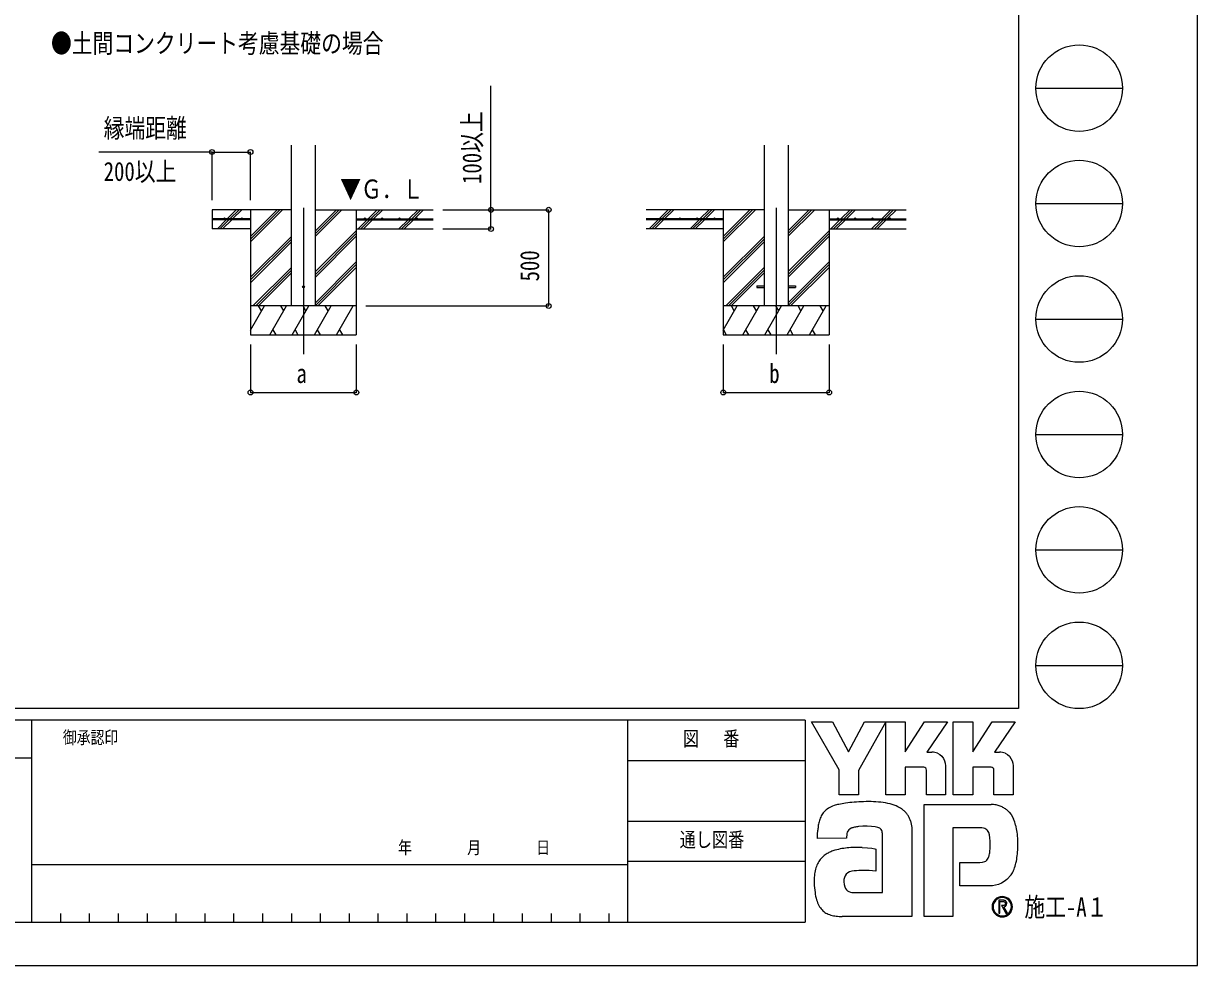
# Model space of a CAD drawing. Units: millimetres, scale not verified. Extents: x -12615 to 12615, y -8910 to 8910.
# Drawn here: x 6513 to 12615, y -8910 to -4014 of the extents above; entities that cross this region are included whole.
import ezdxf
from ezdxf.enums import TextEntityAlignment as Align

# ---------------------------------------------------------------- set-up
doc = ezdxf.new("R2010")
doc.units = ezdxf.units.MM
doc.header["$LTSCALE"] = 40
for name, color, linetype in [('0-2_USER1', 3, 'Continuous'), ('0-3_YKK_12', 2, 'Continuous'), ('0-4_YKK_13', 4, 'Continuous'), ('0-5_YKK_A1', 4, 'Continuous'), ('0-6_YKK_D', 6, 'Continuous'), ('0-7_YKK_ZWAK', 7, 'Continuous')]:
    doc.layers.add(name, color=color, linetype=linetype)
doc.styles.add('ＭＳ ゴシック', font='')
doc.styles.get('ＭＳ ゴシック').set_extended_font_data('MS Gothic')

msp = doc.modelspace()

# ---------------------------------------------------------------- linework, layer by layer
at = {"layer": '0-3_YKK_12'}
for p, q in [((7967.72, -4972.97), (7967.72, -5732.18)), ((10425.1, -4972.97), (10425.1, -5732.18))]:
    msp.add_line(p, q, dxfattribs=at)
at = {"layer": '0-4_YKK_13'}
for p, q in [((10325.1, -5377.68), (10325.1, -5386.68)), ((10325.1, -5377.68), (10362.6, -5377.68)), ((10325.1, -5386.68), (10362.6, -5386.68)), ((10487.6, -5377.68), (10525.1, -5377.68)), ((10487.6, -5386.68), (10525.1, -5386.68)), ((10525.1, -5377.68), (10525.1, -5386.68))]:
    msp.add_line(p, q, dxfattribs=at)
msp.add_circle((7967.72, -5382.18), 5, dxfattribs=at)
at = {"layer": '0-5_YKK_A1'}
for p, q in [((7905.22, -5482.18), (7905.22, -4646.83)), ((8030.22, -5482.18), (8030.22, -4646.83)), ((10362.6, -4645.83), (10362.6, -5482.18)), ((10487.6, -4645.83), (10487.6, -5482.18)), ((7571.68, -5029.68), (7619.18, -4982.18)), ((7585.82, -5029.68), (7633.32, -4982.18)), ((7599.96, -5029.68), (7647.46, -4982.18)), ((7692.72, -4982.18), (7692.72, -5632.18)), ((7692.72, -5149.06), (7859.6, -4982.18)), ((7692.72, -5134.92), (7845.45, -4982.18)), ((7692.72, -5120.78), (7831.31, -4982.18)), ((8030.22, -5119.93), (8167.96, -4982.18)), ((8030.22, -5105.79), (8153.82, -4982.18)), ((8030.22, -5091.65), (8139.68, -4982.18)), ((8030.22, -4982.18), (8642.72, -4982.18)), ((8242.72, -4982.18), (8242.72, -5632.18)), ((8304.31, -5029.68), (8351.81, -4982.18)), ((8318.45, -5029.68), (8365.95, -4982.18)), ((8332.6, -5029.68), (8380.1, -4982.18)), ((8516.44, -5029.68), (8563.94, -4982.18)), ((8530.59, -5029.68), (8578.09, -4982.18)), ((8544.73, -5029.68), (8592.23, -4982.18)), ((10362.6, -4982.18), (9750.1, -4982.18)), ((9816.94, -5029.68), (9864.44, -4982.18)), ((9835.94, -5024.83), (9878.58, -4982.18)), ((9845.22, -5029.68), (9892.72, -4982.18)), ((10029.07, -5029.68), (10076.57, -4982.18)), ((10043.21, -5029.68), (10090.71, -4982.18)), ((10057.35, -5029.68), (10104.85, -4982.18)), ((10150.1, -4982.18), (10150.1, -5632.18)), ((10150.1, -5149.06), (10316.99, -4982.18)), ((10150.1, -5134.92), (10302.84, -4982.18)), ((10150.1, -5120.78), (10288.7, -4982.18)), ((10487.6, -5119.93), (10625.35, -4982.18)), ((10487.6, -5105.79), (10611.21, -4982.18)), ((10487.6, -5091.65), (10597.07, -4982.18)), ((10487.6, -4982.18), (11100.1, -4982.18)), ((10700.1, -4982.18), (10700.1, -5632.18)), ((10761.7, -5029.68), (10809.2, -4982.18)), ((10775.84, -5029.68), (10823.34, -4982.18)), ((10789.99, -5029.68), (10837.49, -4982.18)), ((10973.83, -5029.68), (11021.33, -4982.18)), ((10987.98, -5029.68), (11035.48, -4982.18)), ((11002.12, -5029.68), (11049.62, -4982.18)), ((7692.72, -5029.68), (7492.72, -5029.68)), ((7692.72, -5034.68), (7492.72, -5034.68)), ((7520.58, -5080.78), (7566.68, -5034.68)), ((7533.32, -5082.18), (7580.82, -5034.68)), ((7547.46, -5082.18), (7594.96, -5034.68)), ((7692.72, -5029.68), (7692.72, -5034.68)), ((8242.72, -5029.68), (8642.72, -5029.68)), ((8242.72, -5029.68), (8242.72, -5034.68)), ((8242.72, -5034.68), (8642.72, -5034.68)), ((8251.81, -5082.18), (8299.31, -5034.68)), ((8265.95, -5082.18), (8313.45, -5034.68)), ((8280.1, -5082.18), (8327.6, -5034.68)), ((8463.94, -5082.18), (8511.44, -5034.68)), ((8478.09, -5082.18), (8525.59, -5034.68)), ((8492.23, -5082.18), (8539.73, -5034.68)), ((10150.1, -5029.68), (9750.1, -5029.68)), ((10150.1, -5034.68), (9750.1, -5034.68)), ((9764.44, -5082.18), (9811.94, -5034.68)), ((9778.58, -5082.18), (9826.08, -5034.68)), ((9792.72, -5082.18), (9840.22, -5034.68)), ((9831.08, -5029.68), (9832.75, -5028.02)), ((9977.97, -5080.78), (10024.07, -5034.68)), ((9990.71, -5082.18), (10038.21, -5034.68)), ((10004.85, -5082.18), (10052.35, -5034.68)), ((10150.1, -5029.68), (10150.1, -5034.68)), ((10700.1, -5029.68), (11100.1, -5029.68)), ((10700.1, -5029.68), (10700.1, -5034.68)), ((10700.1, -5034.68), (11100.1, -5034.68)), ((10709.2, -5082.18), (10756.7, -5034.68)), ((10723.34, -5082.18), (10770.84, -5034.68)), ((10737.48, -5082.18), (10784.99, -5034.68)), ((10921.33, -5082.18), (10968.83, -5034.68)), ((10935.48, -5082.18), (10982.98, -5034.68)), ((10949.62, -5082.18), (10997.12, -5034.68)), ((7692.72, -5082.18), (7492.72, -5082.18)), ((7692.72, -5332.91), (7905.22, -5120.41)), ((8030.22, -5303.78), (8242.72, -5091.28)), ((8030.22, -5317.92), (8242.72, -5105.42)), ((8030.22, -5332.06), (8242.72, -5119.56)), ((8242.72, -5082.18), (8642.72, -5082.18)), ((10150.1, -5082.18), (9750.1, -5082.18)), ((10150.1, -5332.91), (10362.6, -5120.41)), ((10487.6, -5303.78), (10700.1, -5091.28)), ((10487.6, -5317.92), (10700.1, -5105.42)), ((10487.6, -5332.06), (10700.1, -5119.56)), ((10700.1, -5082.18), (11100.1, -5082.18)), ((7692.72, -5347.05), (7905.22, -5134.55)), ((7692.72, -5361.19), (7905.22, -5148.7)), ((10150.1, -5347.05), (10362.6, -5134.55)), ((10150.1, -5361.19), (10362.6, -5148.7)), ((7705.57, -5482.18), (7905.22, -5282.54)), ((7719.72, -5482.18), (7905.22, -5296.68)), ((8030.22, -5465.91), (8242.72, -5253.41)), ((8030.22, -5480.05), (8242.72, -5267.55)), ((8042.22, -5482.18), (8242.72, -5281.69)), ((10162.96, -5482.18), (10362.6, -5282.54)), ((10177.1, -5482.18), (10362.6, -5296.68)), ((10487.6, -5465.91), (10700.1, -5253.41)), ((10487.6, -5480.05), (10700.1, -5267.55)), ((10499.61, -5482.18), (10700.1, -5281.69)), ((7733.86, -5482.18), (7905.22, -5310.83)), ((10191.25, -5482.18), (10362.6, -5310.83)), ((8242.72, -5482.18), (7692.72, -5482.18)), ((7692.72, -5607.63), (7765.14, -5482.18)), ((7750.14, -5508.17), (7735.14, -5482.18)), ((7794.01, -5632.18), (7880.61, -5482.18)), ((7865.61, -5508.16), (7850.61, -5482.18)), ((7909.48, -5632.18), (7996.08, -5482.18)), ((7981.08, -5508.17), (7966.08, -5482.18)), ((8024.95, -5632.18), (8111.55, -5482.18)), ((8096.55, -5508.17), (8081.55, -5482.18)), ((8140.42, -5632.18), (8227.02, -5482.18)), ((8197.02, -5482.18), (8197.02, -5482.18)), ((10700.1, -5482.18), (10150.1, -5482.18)), ((10150.1, -5607.63), (10222.53, -5482.18)), ((10207.53, -5508.17), (10192.53, -5482.18)), ((10251.4, -5632.18), (10338, -5482.18)), ((10323, -5508.16), (10308, -5482.18)), ((10366.87, -5632.18), (10453.47, -5482.18)), ((10438.47, -5508.17), (10423.47, -5482.18)), ((10482.34, -5632.18), (10568.94, -5482.18)), ((10553.94, -5508.17), (10538.94, -5482.18)), ((10597.81, -5632.18), (10684.41, -5482.18)), ((10669.41, -5508.16), (10654.41, -5482.18)), ((7809.01, -5606.2), (7824.01, -5632.18)), ((7924.48, -5606.2), (7939.48, -5632.18)), ((8039.95, -5606.2), (8054.95, -5632.18)), ((8155.42, -5606.2), (8170.42, -5632.18)), ((10150.93, -5606.2), (10165.93, -5632.18)), ((10266.4, -5606.2), (10281.4, -5632.18)), ((10381.87, -5606.2), (10396.87, -5632.18)), ((10497.34, -5606.2), (10512.34, -5632.18)), ((10612.81, -5606.2), (10627.81, -5632.18)), ((7692.72, -5632.18), (8242.72, -5632.18)), ((10150.1, -5632.18), (10700.1, -5632.18))]:
    msp.add_line(p, q, dxfattribs=at)
msp.add_lwpolyline([(7905.22, -4982.18), (7492.72, -4982.18), (7492.72, -5082.18)], dxfattribs=at)
for centre in [(7557.72, -5027.18), (7647.72, -5027.18), (8287.72, -5027.18), (8377.72, -5027.18), (8467.72, -5027.18), (8557.72, -5027.18), (9835.1, -5027.18), (9925.1, -5027.18), (10015.1, -5027.18), (10105.1, -5027.18), (10745.1, -5027.18), (10835.1, -5027.18), (10925.1, -5027.18), (11015.1, -5027.18)]:
    msp.add_circle(centre, 2.5, dxfattribs=at)
at = {"layer": '0-6_YKK_D'}
for p, q in [((7492.72, -4682.18), (6903.67, -4682.18)), ((7492.72, -4932.18), (7492.72, -4681.18)), ((7492.72, -4682.18), (7692.72, -4682.18)), ((7692.72, -4932.18), (7692.72, -4681.18)), ((8692.72, -4982.18), (9243.72, -4982.18)), ((8692.72, -4982.18), (8943.72, -4982.18)), ((9242.72, -5482.18), (9242.72, -4982.18)), ((8692.72, -5082.18), (8943.72, -5082.18)), ((8292.72, -5482.18), (9243.72, -5482.18)), ((7692.72, -5682.18), (7692.72, -5933.18)), ((8242.72, -5682.18), (8242.72, -5933.18)), ((10150.1, -5682.18), (10150.1, -5933.18)), ((10700.1, -5682.18), (10700.1, -5933.18)), ((7692.72, -5932.18), (8242.72, -5932.18)), ((10150.1, -5932.18), (10700.1, -5932.18))]:
    msp.add_line(p, q, dxfattribs=at)
msp.add_lwpolyline([(8942.72, -5082.18), (8942.72, -4982.18), (8942.72, -4338.58)], dxfattribs=at)
for centre in [(7492.72, -4682.18), (7692.72, -4682.18), (8942.72, -4982.18), (9242.72, -4982.18), (8942.72, -5082.18), (9242.72, -5482.18), (7692.72, -5932.18), (8242.72, -5932.18), (10150.1, -5932.18), (10700.1, -5932.18)]:
    msp.add_circle(centre, 12.75, dxfattribs=at)
at = {"layer": '0-7_YKK_ZWAK'}
for p, q in [((11685.06, 8325), (11685.06, -7575)), ((11775.06, -4350), (12225.06, -4350)), ((11775.06, -4950), (12225.06, -4950)), ((11775.06, -5550), (12225.06, -5550)), ((11775.06, -6150), (12225.06, -6150)), ((11775.06, -6750), (12225.06, -6750)), ((11775.06, -7350), (12225.06, -7350)), ((11685.06, -7575), (-11714.94, -7575)), ((6555.06, -7635), (5955.06, -7635)), ((9652.56, -7635), (6555.06, -7635)), ((6555.06, -7635), (6555.06, -8685)), ((9652.56, -7635), (9652.56, -8685)), ((10575.06, -7635), (9652.56, -7635)), ((10575.06, -7635), (10575.06, -8685)), ((5955.06, -7830), (6555.06, -7830)), ((9652.56, -7845), (10575.06, -7845)), ((9652.56, -8160), (10575.06, -8160)), ((6555.06, -8385), (9652.56, -8385)), ((10575.06, -8370), (9652.56, -8370)), ((6705.06, -8640), (6705.06, -8685)), ((6855.06, -8640), (6855.06, -8685)), ((7005.06, -8640), (7005.06, -8685)), ((7155.06, -8640), (7155.06, -8685)), ((7305.06, -8640), (7305.06, -8685)), ((7455.06, -8640), (7455.06, -8685)), ((7605.06, -8640), (7605.06, -8685)), ((7755.06, -8640), (7755.06, -8685)), ((7905.06, -8640), (7905.06, -8685)), ((8055.06, -8640), (8055.06, -8685)), ((8205.06, -8640), (8205.06, -8685)), ((8355.06, -8640), (8355.06, -8685)), ((8505.06, -8640), (8505.06, -8685)), ((8655.06, -8640), (8655.06, -8685)), ((8805.06, -8640), (8805.06, -8685)), ((8955.06, -8640), (8955.06, -8685)), ((9105.06, -8640), (9105.06, -8685)), ((9255.06, -8640), (9255.06, -8685)), ((9405.06, -8640), (9405.06, -8685)), ((9555.06, -8640), (9555.06, -8685)), ((11600.02, -8651.94), (11600.02, -8651.94)), ((5955.06, -8685), (6555.06, -8685)), ((6555.06, -8685), (9652.56, -8685)), ((9652.56, -8685), (10575.06, -8685))]:
    msp.add_line(p, q, dxfattribs=at)
for points in [[(-12615, -8910), (12615, -8910), (12615, 8910), (-12615, 8910)], [(10608.06, -7644), (10718.49, -7644), (10801.41, -7800.3), (10884.12, -7644), (10994.63, -7644), (10853.01, -7895.97), (10853.01, -8022.4), (10752.29, -8022.4), (10752.29, -7892.57)]]:
    msp.add_lwpolyline(points, close=True, dxfattribs=at)
for points in [[(11191.64, -7879.83), (11096.31, -7879.83), (11096.31, -8022.29), (10994.74, -8022.29), (10994.74, -7644), (11096.31, -7644), (11096.31, -7798.75), (11196.21, -7644), (11315.52, -7644), (11208.48, -7800.64), (11212.27, -7800.64), (11216.46, -7800.64), (11220.76, -7800.64), (11224.9, -7800.64), (11228.6, -7800.64), (11231.58, -7800.64), (11233.57, -7800.64), (11234.3, -7800.64)], [(11542.53, -7879.83), (11447.31, -7879.83), (11447.31, -8022.4), (11345.69, -8022.4), (11345.69, -7644), (11447.31, -7644), (11447.31, -7798.75), (11547.1, -7644), (11666.41, -7644), (11559.37, -7800.64), (11563.2, -7800.64), (11567.41, -7800.64), (11571.71, -7800.64), (11575.84, -7800.64), (11579.52, -7800.64), (11582.49, -7800.64), (11584.47, -7800.64), (11585.19, -7800.64)], [(11263.52, -7806.64), (11275.65, -7813.57), (11285.92, -7822.6), (11294.18, -7833.36), (11300.27, -7845.45), (11304.03, -7858.49), (11305.32, -7872.11), (11305.32, -8022.65), (11206.23, -8022.65), (11206.23, -7894.23)], [(11614.45, -7806.64), (11626.61, -7813.57), (11636.92, -7822.6), (11645.22, -7833.36), (11651.35, -7845.45), (11655.14, -7858.49), (11656.44, -7872.11), (11656.44, -8022.4), (11557.12, -8022.4), (11557.12, -7894.23)], [(11486.61, -8194.52), (11343.58, -8194.52), (11343.58, -8655), (11193.69, -8655), (11193.69, -8072.37), (11542.06, -8072.37)], [(11636.14, -8113.54), (11645.92, -8125.87), (11653.24, -8137.83), (11658.35, -8148.65)], [(11123.13, -8157.5), (11127.38, -8174.71), (11129.79, -8193.13), (11130.55, -8212.76), (11130.55, -8655), (10768.66, -8655)], [(10814.39, -8196.93), (10807.42, -8200.86), (10801.98, -8205.65), (10797.86, -8211.25), (10794.88, -8217.59), (10792.82, -8224.59), (10791.48, -8232.21), (10790.67, -8240.37), (10790.19, -8249), (10640.23, -8249.37), (10640.67, -8228.86), (10641.5, -8205.82)], [(10871.84, -8296.58), (10900.22, -8298.46), (10922.53, -8300.96), (10937.13, -8303.3), (10942.36, -8304.7), (10942.36, -8419.42), (10925.77, -8417.67), (10907.57, -8416.68), (10888.94, -8416.3), (10871.06, -8416.36), (10855.1, -8416.69), (10842.25, -8417.13), (10833.68, -8417.51), (10830.56, -8417.68), (10817.59, -8420.05), (10806.4, -8423.76), (10797.01, -8428.84), (10789.4, -8435.31), (10783.58, -8443.19), (10779.55, -8452.51), (10777.31, -8463.3), (10776.86, -8475.57), (10778.29, -8489.07), (10781.15, -8500.22), (10785.28, -8509.25), (10790.48, -8516.37), (10796.58, -8521.78), (10803.4, -8525.72), (10810.76, -8528.37), (10818.48, -8529.97), (10977.79, -8529.97), (10977.79, -8235.22), (10977.83, -8229.38), (10977.53, -8223.66), (10976.78, -8218.16), (10975.5, -8212.94), (10973.59, -8208.07), (10970.96, -8203.64), (10967.51, -8199.72), (10963.16, -8196.37)], [(10963.16, -8196.37), (10953.82, -8192.71), (10938.88, -8189.6), (10919.82, -8187.31), (10898.12, -8186.08), (10875.25, -8186.18), (10852.69, -8187.85)], [(11537.48, -8282.99), (11537.29, -8263.9), (11536.38, -8246.69), (11534.23, -8231.59), (11530.31, -8218.78)], [(11623.69, -8462.91), (11609.85, -8473.67), (11595.43, -8482.13), (11580.55, -8488.44), (11565.3, -8492.76), (11549.8, -8495.23), (11534.16, -8496.03), (11380.08, -8496.03), (11380.08, -8374.99), (11466.96, -8374.99), (11482.98, -8374.77), (11497.07, -8373.4), (11509.16, -8369.86)], [(11623.82, -8587.79), (11623.75, -8586.03), (11623.53, -8584.34), (11623.16, -8582.71), (11622.66, -8581.16), (11622.01, -8579.69), (11621.22, -8578.31), (11620.3, -8577.02), (11619.24, -8575.84), (11617.85, -8574.61), (11616.31, -8573.54), (11614.62, -8572.63), (11612.79, -8571.88), (11610.84, -8571.29), (11608.75, -8570.87), (11606.55, -8570.61), (11604.23, -8570.53), (11581.5, -8570.53), (11581.5, -8637.42), (11588.37, -8637.42), (11588.37, -8577.35), (11604.23, -8577.35), (11605.87, -8577.41), (11607.41, -8577.57), (11608.85, -8577.83), (11610.19, -8578.2), (11611.42, -8578.67), (11612.53, -8579.24), (11613.52, -8579.9), (11614.4, -8580.67)], [(11617.08, -8587.79), (11616.66, -8591.01), (11615.51, -8593.54), (11613.78, -8595.47), (11611.64, -8596.87), (11609.23, -8597.83), (11606.71, -8598.42), (11604.25, -8598.72), (11601.99, -8598.8), (11596.03, -8598.8), (11599.04, -8603.91), (11618.68, -8637.65), (11626.54, -8637.65), (11607.6, -8605.17), (11609.37, -8604.82), (11611.07, -8604.37), (11612.67, -8603.83), (11614.19, -8603.2), (11615.6, -8602.47), (11616.92, -8601.65), (11618.14, -8600.73), (11619.24, -8599.73)]]:
    msp.add_lwpolyline(points, dxfattribs=at)
for centre in [(12000.06, -4350), (12000.06, -4950), (12000.06, -5550), (12000.06, -6150), (12000.06, -6750), (12000.06, -7350)]:
    msp.add_circle(centre, 225, dxfattribs=at)
for centre, radius, start, end in [((11234.45, -7875.57), 74.93, 78.26798, 90.11215), ((11235.52, -7870.11), 69.37, 66.19963, 78.22058), ((11585.34, -7875.7), 75.07, 78.27851, 90.10826), ((11586.37, -7870.44), 69.7, 66.2483, 78.23226), ((11192.17, -7893.88), 14.06, 358.57817, 92.1683), ((11543.13, -7893.81), 14, 358.29941, 92.43455), ((10754.81, -8183.52), 108.22, 138.03852, 152.12015), ((10754.79, -8184.02), 108.55, 122.60463, 137.83438), ((10769.15, -8207.24), 135.84, 108.37421, 122.42809), ((10791.88, -8288.08), 219.75, 100.93159, 107.35499), ((10866.16, -8648.45), 587.69, 97.86054, 101.37938), ((10901.03, -8890.74), 832.48, 94.90201, 97.9576), ((10903.41, -8910.14), 852, 91.6169, 94.94971), ((10900.11, -8772.18), 714.01, 87.51794, 91.66439), ((10909.38, -8573.33), 514.94, 81.92631, 87.59083), ((10936.76, -8385.69), 325.32, 73.67137, 82.05943), ((10977.38, -8249.75), 183.45, 60.60528, 73.9085), ((10994.01, -8216.59), 146.41, 52.17347, 59.90542), ((11008.88, -8197.34), 122.08, 43.55042, 52.14561), ((11017.07, -8189.43), 110.69, 34.48659, 43.50182), ((11536.36, -8232.64), 160.37, 78.73198, 87.96551), ((11541.07, -8208.59), 135.87, 69.03034, 78.69541), ((11545.45, -8196.9), 123.38, 59.39484, 68.9885), ((11547.48, -8193.34), 119.28, 50.3012, 59.3616), ((11546.74, -8194.18), 120.4, 42.05209, 50.28551), ((10821.12, -8207.6), 179.04, 163.48385, 171.57982), ((10774.82, -8193.86), 130.74, 152.2125, 163.4865), ((11017.13, -8189.26), 110.55, 25.58915, 34.43128), ((11007.29, -8193.87), 121.41, 17.43089, 25.54591), ((11487.28, -8228.44), 188.76, 14.76267, 25.00486), ((10913.41, -8221.38), 272.36, 171.55622, 176.72493), ((10853.97, -8290.89), 101.95, 102.4979, 112.84632), ((10873.7, -8375.98), 189.3, 96.37207, 102.75341), ((11487.42, -8268.03), 73.52, 77.94572, 90.63794), ((11493.81, -8238.05), 42.86, 60.20991, 77.92418), ((11497.96, -8230.26), 34.04, 39.8078, 59.75378), ((11492.14, -8234.71), 41.37, 22.65544, 39.38165), ((11371.51, -8259.99), 308.76, 7.9139, 14.95041), ((11255.87, -8276.8), 425.61, 2.54376, 8.01251), ((10837.93, -8709.82), 413.39, 94.78469, 99.91711), ((10846.14, -8804.31), 508.24, 90.80099, 94.81812), ((10847.39, -8874.68), 578.61, 87.57779, 90.82714), ((11196.61, -8284.73), 340.88, 355.2339, 0.29193), ((11189.59, -8280.29), 491.98, 357.76419, 2.60674), ((10754.78, -8438.01), 127.65, 142.04688, 153.80771), ((10750.42, -8434.88), 122.29, 130.60221, 141.94427), ((10757.63, -8443.54), 133.55, 120.60724, 130.53081), ((10771.85, -8467.72), 161.6, 112.58838, 120.58162), ((10790.98, -8513.7), 211.4, 106.61303, 112.59024), ((10821.07, -8614.84), 316.93, 99.87193, 106.59825), ((11490.45, -8334.13), 40.8, 314.78099, 333.92928), ((11460.15, -8319.42), 74.48, 334.00676, 347.34989), ((11377.49, -8300.27), 159.33, 347.14308, 355.40008), ((11307.45, -8294.38), 373.25, 347.15166, 352.97565), ((11208.51, -8281.51), 473.02, 352.8937, 357.82206), ((10826.95, -8462.09), 204.02, 164.97537, 174.56739), ((10777.37, -8448.87), 152.71, 153.89178, 164.94341), ((11495.16, -8338.28), 34.54, 293.91672, 314.09376), ((11551.08, -8368.28), 118.04, 326.23251, 339.61931), ((11440.22, -8325.35), 236.92, 339.22498, 347.31457), ((10914.4, -8470.46), 291.87, 174.55588, 182.47272), ((11523.69, -8350.16), 150.71, 311.57033, 318.66243), ((11506.24, -8334.86), 173.92, 318.67367, 325.29112), ((11077.49, -8467.89), 454.94, 181.90948, 187.89042), ((10886.08, -8494.82), 261.65, 187.80471, 196.36971), ((10785.01, -8524.67), 156.26, 196.3102, 208.20993), ((10741.01, -8548.09), 106.41, 208.29777, 223.35561), ((11600.11, -8604.57), 52.92, 90.09157, 179.92363), ((11599.77, -8604.4), 47.06, 134.8007, 180.12175), ((11599.91, -8604.13), 46.97, 89.86602, 135.149), ((11600.1, -8604.47), 52.82, 44.93442, 90.08536), ((11600.12, -8604.49), 47.33, 45.03108, 90.11509), ((11607.02, -8587.51), 10.06, 358.3894, 42.86139), ((11607.22, -8588.27), 16.6, 316.37674, 1.6565), ((11600.15, -8604.5), 47.31, 0.00643, 45.07115), ((11600.52, -8604.31), 52.41, 359.78949, 45.13288), ((10731.08, -8556.83), 93.2, 223.64205, 239.63663), ((10739.32, -8541.84), 110.3, 239.8785, 253.65355), ((10754.4, -8490.03), 164.26, 253.69102, 263.74909), ((10767.18, -8376.29), 278.71, 263.68487, 270.30455), ((11599.78, -8604.63), 52.6, 179.86065, 225.14399), ((11599.58, -8604.7), 46.87, 179.75513, 225.29722), ((11600.03, -8604.63), 52.77, 224.94536, 269.98445), ((11599.93, -8605.12), 46.82, 224.62822, 270.10973), ((11600.03, -8604.37), 53.04, 269.98802, 314.93777), ((11599.95, -8604.42), 47.52, 270.09072, 359.90926), ((11600.39, -8604.71), 52.54, 314.92572, 0.23508)]:
    msp.add_arc(centre, radius, start, end, dxfattribs=at)

# ---------------------------------------------------------------- texts
at = {"layer": '0-2_USER1', "style": 'ＭＳ ゴシック', "width": 0.8}
msp.add_text('●土間コンクリート考慮基礎の場合', height=98.97, dxfattribs=at).set_placement((6655.89, -4196.36), align=Align.BOTTOM_LEFT)
at = {"layer": '0-5_YKK_A1', "style": 'ＭＳ ゴシック', "width": 0.8}
msp.add_text('▼Ｇ．Ｌ', height=98.97, dxfattribs=at).set_placement((8159.23, -4953.73), align=Align.BOTTOM_LEFT)
at = {"layer": '0-6_YKK_D', "style": 'ＭＳ ゴシック', "width": 0.8}
for s, p in [('縁端距離', (6929.8, -4637.18)), ('200以上', (6929.8, -4862.18)), ('b', (10389.1, -5912.18)), ('a', (7931.72, -5912.18))]:
    msp.add_text(s, height=98.97, dxfattribs=at).set_placement(p, align=Align.BOTTOM_LEFT)
for s, p in [('100以上', (8922.72, -4848.18)), ('500', (9222.72, -5354.58))]:
    msp.add_text(s, height=98.97, rotation=90, dxfattribs=at).set_placement(p, align=Align.BOTTOM_LEFT)
at = {"layer": '0-7_YKK_ZWAK', "style": 'ＭＳ ゴシック', "width": 0.8}
for s, height, p in [('御承認印', 65.98, (6717.41, -7777.5)), ('図\u3000 番', 76.98, (9940.21, -7792.5)), ('通し図番', 76.98, (9923.41, -8317.5)), ('年        月        日', 65.98, (8459.72, -8349.64)), ('施工-A１', 98.97, (11715.06, -8685))]:
    msp.add_text(s, height=height, dxfattribs=at).set_placement(p, align=Align.BOTTOM_LEFT)

doc.saveas('drawing.dxf')
